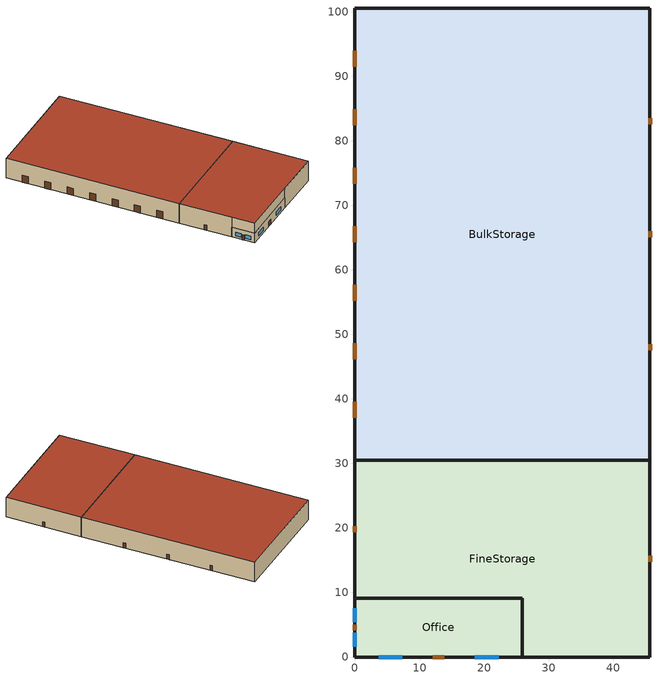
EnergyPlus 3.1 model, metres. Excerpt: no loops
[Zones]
Office
 floor ground (ext-slab): 25.91,9.14 25.91,0 0,0 0,9.14 z0
 wall outside (ext-walls): 0,0 25.91,0 25.91,9.14 0,9.14 0,0 z0:4.27
 window (window_south): 3.66,0 7.31,0 / 18.59,0 22.25,0 z0.91:2.44
 window (window_west): 0,7.52 0,5.39 / 0,3.76 0,1.62 z0.91:2.44
 door (Std Swinging Door_con): 12.04,0 13.87,0 / 0,5.03 0,4.11 z0:2.13
FineStorage
 floor ground (ext-slab): 45.72,30.48 45.72,0 25.91,0 25.91,9.14 0,9.14 0,30.48 z0
 floor to Office (INT-CEILING_SIMPLE): 0,0 0,9.14 25.91,9.14 25.91,0 z4.27
 wall outside (ext-walls): 25.91,0 45.72,0 45.72,30.48 / 0,30.48 0,9.14 z0:8.53; 0,9.14 0,0 25.91,0 z4.27:8.53
 wall outside (int-walls): 45.72,30.48 0,30.48 z0:8.53
 door (Std Swinging Door_con): 45.72,14.78 45.72,15.7 / 0,20.27 0,19.35 z0:2.13
 roof outside (roofs): 45.72,0 45.72,30.48 0,30.48 0,0 z8.53
BulkStorage
 floor ground (ext-slab): 45.72,100.58 45.72,30.48 0,30.48 0,100.58 z0
 wall outside (ext-walls): 45.72,30.48 45.72,100.58 0,100.58 0,30.48 z0:8.53
 door (Std Swinging Door_semi): 45.72,47.55 45.72,48.46 / 45.72,65.07 45.72,65.99 / 45.72,82.6 45.72,83.51 z0:2.13
 door (Std Overhead Door): 0,93.95 0,91.51 / 0,84.88 0,82.44 / 0,75.82 0,73.38 / 0,66.75 0,64.31 / 0,57.68 0,55.24 / 0,48.61 0,46.17 / 0,39.55 0,37.11 z0:3.05
 roof outside (roofs): 0,100.58 0,30.48 45.72,30.48 45.72,100.58 z8.53
[Building]
Benchmark Warehouse New V 1.1_3.1: North Axis=0; Terrain=City; Loads Convergence Tolerance Value=0.04; Temperature Convergence Tolerance Value=0.2; Solar Distribution=FullInteriorAndExterior; Maximum Number of Warmup Days=25
[Site:Location]
USA CA-LOS ANGELES: Latitude {deg}=33.92; Longitude {deg}=-118.4; Time Zone {hr}=-8; Elevation {m}=32
[Site:GroundTemperature:BuildingSurface]
20.133, 20.114, 20.098, 20.195, 20.555, 20.958, 22.367, 22.7, 22.775, 21.957, 20.592, 20.216
[Site:WaterMainsTemperature]
Calculation Method=CORRELATION; Annual Average Outdoor Air Temperature {C}=16.64; Maximum Difference In Monthly Average Outdoor Air Temperatures {deltaC}=6.8
[SizingPeriod:DesignDay] Barometric Pressure {Pa}=100941; Rain {0-no,1-yes}=0; Snow on ground {0-no,1-yes}=0; Day of Month=21; Daylight Savings Time Indicator=0; Humidity Indicating Type=WetBulb
Name | Maximum Dry-Bulb Temperature {C} | Daily Temp Range {C} | Humidity Indicating Conditions at Maximum Dry-Bulb | Wind Speed {m/s} design conditions vs. traditional 6.71 m/s (15 mph) | Wind Direction {Degrees; N=0, S=180} | Clearness {0.0 to 1.1} | Month | Day Type | Wind Speed {m/s} design conditions vs. traditional 3.35 m/s (7mph)
LOS_ANGELES Ann Htg 99.6% Condns DB | 6.6 | 0 | 6.6 | 2.5 | 80 | 0 | 1 | WinterDesignDay
LOS_ANGELES Ann Clg .4% Condns DB=>MWB | 29 | 6 | 17.9 |  | 250 | 1 | 8 | SummerDesignDay | 4.2
LOS_ANGELES Ann Clg .4% Condns WB=>MDB | 25.5 | 6 | 21.1 |  | 250 | 1 | 8 | SummerDesignDay | 4.2
[WindowMaterial:Glazing] Optical Data Type=SpectralAverage; Thickness=0.003; Infrared Transmittance at Normal Incidence=0; Dirt Correction Factor for Solar and Visible Transmittance=1; Solar Diffusing=No
Name | Solar Transmittance at Normal Incidence | Front Side Solar Reflectance at Normal Incidence | Back Side Solar Reflectance at Normal Incidence | Visible Transmittance at Normal Incidence | Front Side Visible Reflectance at Normal Incidence | Back Side Visible Reflectance at Normal Incidence | Front Side Infrared Hemispherical Emissivity | Back Side Infrared Hemispherical Emissivity | Conductivity
Theoretical Glass [66] | 0.3832 | 0.5668 | 0.5668 | 0.495 | 0.455 | 0.455 | 0.9 | 0.9 | 0.0199
Theoretical Glass [67] | 0.4826 | 0.4674 | 0.4674 | 0.6216 | 0.3284 | 0.3284 | 0.9 | 0.9 | 0.0199
Theoretical Glass [63] | 0.3461 | 0.6039 | 0.6039 | 0.4573 | 0.4927 | 0.4927 | 0.999 | 0.999 | 299.383
[Material]
Name | Roughness | Thickness | Conductivity | Density | Specific Heat | Thermal Absorptance | Solar Absorptance | Visible Absorptance | Thickness {m} | Conductivity {W/m-K} | Density {kg/m3} | Specific Heat {J/kg-K}
Metal Roofing | MediumSmooth | 0.0015 | 45.006 | 7680 | 418.4 | 0.9 | 0.7 | 0.3
Roof Insulation [1] | MediumRough | 0.1235 | 0.049 | 265 | 836.8 | 0.9 | 0.7 | 0.7
GP01 1/2 GYPSUM | Smooth | 0.0127 | 0.16 | 800 | 1090 | 0.9 | 0.7 | 0.5
Metal Siding | Smooth | 0.0015 | 44.96 | 7688.86 | 410 | 0.9 | 0.2 | 0.2
Wall Insulation | MediumRough | 0.0599 | 0.045 | 265 | 836.8 | 0.9 | 0.7 | 0.7
1/2IN Gypsum; 1/2IN Gypsum Top; 1/2IN Gypsum Bottom | Smooth | 0.0127 | 0.16 | 784.9 | 830 | 0.9 | 0.92 | 0.92
MAT-CC05 8 HW CONCRETE | Rough | 0.2032 | 1.311 | 2240 | 836.8 | 0.9 | 0.7 | 0.7
Floor Insulation [1] | MediumRough | 0.0464 | 0.045 | 265 | 836.8 | 0.9 | 0.7 | 0.7
AtticFloor Insulation | MediumRough | 0.2379 | 0.049 | 265 | 836.8 | 0.9 | 0.7 | 0.7
METAL Door Medium 18Ga_1; METAL Door Medium 18Ga_2 | Smooth | 0.0013 | 45.3149 | 7833.03 | 502.08 | 0.8 | 0.5 | 0.5
Std Wood 6inch | MediumSmooth |  |  |  |  | 0.9 | 0.7 | 0.7 | 0.15 | 0.12 | 540 | 1210
Std AC02 | MediumSmooth |  |  |  |  | 0.9 | 0.7 | 0.2 | 0.0127 | 0.057 | 288 | 1339
Std MAT-CC05 4  MW CONCRETE | Rough |  |  |  |  | 0.9 | 0.7 | 0.2 | 0.1 | 0.858 | 1968 | 836.8
Std PW05 | MediumSmooth |  |  |  |  | 0.9 | 0.78 | 0.78 | 0.0191 | 0.115 | 545 | 1213
Std Steel_Brown_Regular | Smooth |  |  |  |  | 0.9 | 0.92 | 0.92 | 0.0015 | 44.9696 | 7689 | 418
PW05_Plywood3/4_in | MediumSmooth | 0.0191 | 0.115 | 545 | 1213 | 0.9 | 0.7 | 0.78
[Material:NoMass]
Name | Roughness | Thermal Resistance {(m2-K)/W} | Thermal Absorptance | Solar Absorptance | Visible Absorptance | Thermal Resistance {m2-K/W}
CP02 CARPET PAD | VeryRough | 0.2165 | 0.9 | 0.7 | 0.8
AIR | Smooth | 0.2515 | 0.8 | 0.5 | 0.5
AIR [1] | Smooth | 0.1214 | 0.8 | 0.5 | 0.5
Std CP02 CARPET PAD | VeryRough |  | 0.9 | 0.7 | 0.8 | 0.21648
MAT-AIR-WALL | Rough |  | 0.9 | 0.7 |  | 0.207949
Std Opaque Door panel_con; Std Opaque Door panel_semi | MediumRough |  | 0.9 | 0.7 | 0.7 | 0.12327
Std Overhead Door Panel | MediumRough |  | 0.9 | 0.7 | 0.7 | 0.255345
[Construction]
InteriorFurnishings: Std Wood 6inch
INT-FLOOR-UNDERSIDE: Std CP02 CARPET PAD, Std MAT-CC05 4  MW CONCRETE
INT-FLOOR-SLAB: Std MAT-CC05 4  MW CONCRETE
DropCeiling: Std AC02
INT-CEILING_SIMPLE: PW05_Plywood3/4_in
Sloped_Metal_Roof: Std Steel_Brown_Regular, Std PW05
Gable_Wall: Std PW05
AIR-WALL: MAT-AIR-WALL
Std Swinging Door_con: Std Opaque Door panel_con
Std Swinging Door_semi: Std Opaque Door panel_semi
Std Overhead Door: Std Overhead Door Panel
window_south; window_east; window_west: Theoretical Glass [66]
window_north: Theoretical Glass [67]
window_SkylightConst: Theoretical Glass [63]
roofs: Metal Roofing, Roof Insulation [1]
int-walls: GP01 1/2 GYPSUM, GP01 1/2 GYPSUM
ext-walls: Metal Siding, Wall Insulation, 1/2IN Gypsum
ext-slab: MAT-CC05 8 HW CONCRETE
exposed-floor: Floor Insulation [1], MAT-CC05 8 HW CONCRETE, CP02 CARPET PAD
attic-floor: 1/2IN Gypsum Top, AtticFloor Insulation, 1/2IN Gypsum Bottom
door: METAL Door Medium 18Ga_1, AIR, METAL Door Medium 18Ga_2
non-swinging-door: METAL Door Medium 18Ga_1, AIR [1], METAL Door Medium 18Ga_2
[ComponentCost:LineItem]
Interior Furnishings: Line Item Type=Construction; Item=InteriorFurnishings; Cost per Area {$/m2}=1
Interior Floor: Line Item Type=Construction; Item=INT-FLOOR-UNDERSIDE; Cost per Area {$/m2}=15
Interior Floor Slab: Line Item Type=Construction; Item=INT-FLOOR-SLAB; Cost per Area {$/m2}=35
Drop Ceiling: Line Item Type=Construction; Item=DropCeiling; Cost per Area {$/m2}=10
Sloped Metal Roof: Line Item Type=Construction; Item=Sloped_Metal_Roof; Cost per Area {$/m2}=1
Gable Wall: Line Item Type=Construction; Item=Gable_Wall; Cost per Area {$/m2}=1
Air Wall: Line Item Type=Construction; Item=AIR-WALL; Cost per Area {$/m2}=1
Swinging Door Conditioned: Line Item Type=Construction; Item=Std Swinging Door_con; Cost per Area {$/m2}=1
Swinging Door Semi-conditioned: Line Item Type=Construction; Item=Std Swinging Door_semi; Cost per Area {$/m2}=1
Overhead Door: Line Item Type=Construction; Item=Std Overhead Door; Cost per Area {$/m2}=1
south:window_south: Line Item Type=Construction; Item=window_south; Cost per Area=215.97
east:window_east: Line Item Type=Construction; Item=window_east; Cost per Area=215.97
north:window_north: Line Item Type=Construction; Item=window_north; Cost per Area=209.729
west:window_west: Line Item Type=Construction; Item=window_west; Cost per Area=215.97
SkylightConst:window_SkylightConst: Line Item Type=Construction; Item=window_SkylightConst; Cost per Area=205.748
roofs:roofs: Line Item Type=Construction; Item=roofs; Cost per Area=27.171
int-walls:int-walls: Line Item Type=Construction; Item=int-walls; Cost per Area=1
ext-walls:ext-walls: Line Item Type=Construction; Item=ext-walls; Cost per Area=33.3095
ext-slab:ext-slab: Line Item Type=Construction; Item=ext-slab; Cost per Area=24.86
exposed-floor:exposed-floor: Line Item Type=Construction; Item=exposed-floor; Cost per Area=32.9966
attic-floor:attic-floor: Line Item Type=Construction; Item=attic-floor; Cost per Area=15.0182
door:door: Line Item Type=Construction; Item=door; Cost per Area=1
non-swinging-door:non-swinging-door: Line Item Type=Construction; Item=non-swinging-door; Cost per Area=1
Infiltration:BulkStorage: Line Item Type=General; Item=BulkStorage; Cost per Each=1; Quantity=1.6527
LIGHTING EQUIP:BulkStorage: Line Item Type=Lights; Item=BulkStorage; Cost per Unit of Output Capacity=1
ElectricEquipment:BulkStorage:MiscPlug: Line Item Type=General; Item=BulkStorage; Cost per Each=1; Quantity=8.2044
[Zone] Type=1; Multiplier=1; Ceiling Height=-9999; Part of Total Floor Area=Yes
Name | Volume
Office | 1010.76
FineStorage | 11554.4
BulkStorage | 31313.8
[InternalMass] Construction=InteriorFurnishings
Name | Zone | Surface Area
Office_InternalMass_1 | Office | 473.7584
FineStorage_InternalMass_1 | FineStorage | 2786.82
BulkStorage_InternalMass_1 | BulkStorage | 6409.68
[ZoneInfiltration:DesignFlowRate] Schedule=ALWAYS_ON; Design Volume Flow Rate Calculation Method=Flow/Zone; Constant Term Coefficient=1; Temperature Term Coefficient=0; Velocity Term Coefficient=0; Velocity Squared Term Coefficient=0
Name | Zone | Design Flow Rate {m3/s}
Office_Infiltration | Office | 0.0449
FineStorage_Infiltration | FineStorage | 0.7061
BulkStorage_Infiltration | BulkStorage | 1.6527
[People]
Office People: Zone=Office; Schedule=BLDG_OCC_SCH; Number of People Calculation Method=People; Number of People=4.9982; Fraction Radiant=0.3; User Specified Sensible Fraction=AUTOCALCULATE; Activity Level Schedule=ACTIVITY_SCH; Enable ASHRAE 55 Comfort Warnings=No; MRT Calculation=ZoneAveraged; Work Efficiency Schedule=WORK_EFF_SCH; Clothing Schedule=CLOTHING_SCH; Air Velocity Schedule=AIR_VELO_SCH; Thermal Comfort Report=FANGER
[Lights] Schedule=BLDG_LIGHT_SCH; Design Level Calculation Method=LightingLevel; Return Air Fraction=0; Fraction Radiant=0.5; Fraction Visible=0.2; Fraction Replaceable=1; Return Air Fraction is Calculated from Plenum Temperature=No
Name | Zone | Design Level {W}
Office_Lights | Office | 2804.65
FineStorage_Lights | FineStorage | 20984.8
BulkStorage_Lights | BulkStorage | 31022.9
[ElectricEquipment] Schedule=BLDG_EQUIP_SCH; Design Level Calculation Method=EquipmentLevel; Fraction Latent=0; Fraction Radiant=0.5; Fraction Lost=0
Name | Zone | Design Level {W}
Office_MiscPlug_Equip | Office | 1911.62
BulkStorage_MiscPlug_Equip | BulkStorage | 8204.39
[Sizing:Zone]
BulkStorage: Zone Cooling Design Supply Air Temperature {C}=14; Zone Heating Design Supply Air Temperature {C}=40; Zone Cooling Design Supply Air Humidity Ratio {kg-H20/kg-air}=0.0085; Zone Heating Design Supply Air Humidity Ratio {kg-H20/kg-air}=0.008; Outdoor Air Method=Flow/Zone; Outside Air Flow per Zone Floor Area {(m3/s)/m2}=0; Outside Air Flow per Zone {m3/s}=0.80121; Cooling Design Air Flow Method {Flow/Zone | DesignDay | DesignDayWithLimit}=DesignDayWithLimit; Cooling Minimum Air Flow=0; Cooling Minimum Air Flow Fraction=0; Heating Design Air Flow Method {Flow/Zone | DesignDay}=DesignDay; Heating Design Air Flow Rate=0
[ZoneControl:Thermostat]
BulkStorage Thermostat: Zone=BulkStorage; Control Type Schedule=Dual Zone Control Type Sched; Control 1=BulkStorage DualSPSched
[ThermostatSetpoint:DualSetpoint]
BulkStorage DualSPSched: Heating Setpoint Temperature Schedule=HTGSETP_BulkStorage_SCH; Cooling Setpoint Temperature Schedule=CLGSETP_SCH
[Zone equipment]
BulkStorage: BulkStorage Unit Heater
[ZoneHVAC:UnitHeater]
BulkStorage Unit Heater: Availability Schedule=ALWAYS_ON; Fan=BulkStorage Unit HeaterFan; Maximum Supply Air Flow Rate=AUTOSIZE; Fan Control Type=OnOff; Heating Coil=BulkStorage Unit Heater Coil; Maximum Hot Water or Steam Flow Rate=AUTOSIZE; Minimum Hot Water or Steam Flow Rate=0; Heating Convergence Tolerance=0.001
[Coil:Heating:Gas]
BulkStorage Unit Heater Coil: Availability Schedule=ALWAYS_ON; Gas Burner Efficiency=0.8; Nominal Capacity {W}=AUTOSIZE
[Fan:ConstantVolume]
BulkStorage Unit HeaterFan: Availablility Schedule=ALWAYS_ON; Fan Efficiency=0.53625; Pressure Rise {Pa}=49.8; Maximum Flow Rate {m3/s}=AUTOSIZE; Motor Efficiency=0.85; Motor In Airstream Fraction=1
[ZoneVentilation]
BulkStorage_Ventilation: Zone=BulkStorage; Schedule=MinOA_Sched; Design Flow Rate Calculation Method=Flow/Zone; Design Flow Rate {m3/s}=0.8012; Ventilation Type=INTAKE; Fan Pressure Rise=50; Fan Total Efficiency=0.5; Constant Term Coefficient=1; Temperature Term Coefficient=0; Velocity Term Coefficient=0; Velocity Squared Term Coefficient=0; Minimum Indoor Temperature {C}=5; Maximum Indoor Temperature {C}=35; Delta Temperature {C}=-30; Minimum Outdoor Temperature {C}=-30; Maximum Outdoor Temperature {C}=50; Maximum Wind Speed {m/s}=6
[AvailabilityManager:NightCycle] Availability Schedule=ALWAYS_ON; Fan Schedule=HVACOperationSchd; Control Type {CycleOnAny | CycleOnControlZone | CycleOnAnyZoneFansOnly}=CycleOnAny; Thermostat Tolerance {delta C}=1; Cycling Run Time {s}=1800
FURNACE_PACU_CAV_1:1 Availability Manager; FURNACE_PACU_CAV_2:2 Availability Manager
[Exterior:Lights]
Exterior Facade Lighting: Schedule=ALWAYS_ON; Design Level=6124.62; Control Option=AstronomicalClock
[UtilityCost:Tariff] Group=Comm Elect
Name | Output Meter | Conversion Factor Choice | Time of Use Period Schedule | Season Schedule | Demand Window Length | Monthly Charge or Variable
SCE_TOU-8_GeneralServiceLarge | Electricity:Facility | kWh | SCETOUSched | SCESeasonsSchedule | HalfHour | 246.33
SCE_GS-2_GeneralService | Electricity:Facility | kWh | SCETOUSched | SCESeasonsSchedule | HalfHour | 74.03
SCE_GS-1_GeneralService | Electricity:Facility | kWh |  | SCESeasonsSchedule | HalfHour | 15.25
CA_EIAMonthlyRateGas | Gas:Facility | MCF |  |  |  | 0
[UtilityCost:Charge:Simple]
Name | Charge Variable | Tariff | Source Variable | Season | Category Variable | Cost per Unit Value or Variable
 | SummerDeliveryOnPeakEnergyCharge | SCE_TOU-8_GeneralServiceLarge | PeakEnergy | Summer | EnergyCharges | 0.01676
 | SummerDeliveryOffPeakEnergyCharge | SCE_TOU-8_GeneralServiceLarge | OffPeakEnergy | Summer | EnergyCharges | 0.01676
 | SummerDeliveryMidPeakEnergyCharge | SCE_TOU-8_GeneralServiceLarge | MidPeakEnergy | Summer | EnergyCharges | 0.01676
 | WinterDeliveryOffPeakEnergyCharge | SCE_TOU-8_GeneralServiceLarge | OffPeakEnergy | Winter | EnergyCharges | 0.01676
 | WinterDeliveryMidPeakEnergyCharge | SCE_TOU-8_GeneralServiceLarge | MidPeakEnergy | Winter | EnergyCharges | 0.01676
 | FacilitiesDemandCharge | SCE_TOU-8_GeneralServiceLarge | TotalDemand | Annual | DemandCharges | 6.35
 | SummerTOUOnPeakDemandCharge | SCE_TOU-8_GeneralServiceLarge | PeakDemand | Summer | DemandCharges | 8.84
 | SummerTOUMidPeakDemandCharge | SCE_TOU-8_GeneralServiceLarge | MidPeakDemand | Summer | DemandCharges | 0.76
 | TransformerDemandCharge | SCE_TOU-8_GeneralServiceLarge | TotalDemand | Annual | DemandCharges | 1
 | PowerFactorDemandCharge | SCE_TOU-8_GeneralServiceLarge | TotalDemand | Annual | DemandCharges | 0.23
 | TaxofEightPercent | SCE_TOU-8_GeneralServiceLarge | SubTotal | Annual | Taxes | 0.08
 | AnnualDeliveryEnergyCharge | SCE_GS-2_GeneralService | totalEnergy | Annual | EnergyCharges | 0.0189
 | AnnualFacilityDemandURGCharge | SCE_GS-2_GeneralService | totalDemand | Annual | DemandCharges | 0.77
 | AnnualFacilityDemandDelivCharge | SCE_GS-2_GeneralService | totalDemand | Annual | DemandCharges | 5.44
 | SummerTimeRelatedDemandCharge | SCE_GS-2_GeneralService | totalDemand | Summer | DemandCharges | 1.87
 | SummerTimeDemandDelivCharge | SCE_GS-2_GeneralService | totalDemand | Summer | DemandCharges | 7.04
 | TaxofEightPercent | SCE_GS-2_GeneralService | SubTotal | Annual | Taxes | 0.08
 | SummerEnergyCharge | SCE_GS-1_GeneralService | totalEnergy | Summer | EnergyCharges | 0.0808
 | WinterEnergyCharge | SCE_GS-1_GeneralService | totalEnergy | Winter | EnergyCharges | 0.0351
 | AnnualDeliveryEnergyCharge | SCE_GS-1_GeneralService | totalEnergy | Annual | EnergyCharges | 0.0694
 | taxofEightPercent | SCE_GS-1_GeneralService | SubTotal | Summer | Taxes | 0.08
 | MonthlyRateGasCharge | CA_EIAMonthlyRateGas | totalEnergy | Annual | EnergyCharges | CA_MonthlyGasRates
 | TaxofEightPercent | CA_EIAMonthlyRateGas | SubTotal | Annual | Taxes | 0.08
[UtilityCost:Qualify] Variable=TotalDemand; Season=Annual; Threshold Test=Count
Name | Tariff | Qualify Type | Threshold Value or Variable | Number of Months
MinDemand500kw | SCE_TOU-8_GeneralServiceLarge | Minimum | 500 | 12
MaxDemand500kw | SCE_GS-2_GeneralService | Maximum | 500 | 1
MinDemand20kw | SCE_GS-2_GeneralService | Minimum | 20 | 12
MaxDemand20kw | SCE_GS-1_GeneralService | Maximum | 20 | 1
[UtilityCost:Charge:Block]
Charge Variable=AnnualUtilityRetained; Tariff=SCE_GS-2_GeneralService; Source Variable=TotalEnergy; Season=Annual; Category Variable=EnergyCharges; Block Size Multiplier Value or Variable=totalDemand; Block Size 1 Value or Variable=300; Block 1 Cost per Unit Value or Variable=0.0694; Block Size 2 Value or Variable=remaining; Block 2 Cost per Unit Value or Variable=0.0791
[UtilityCost:Variable]
CA_MonthlyGasRates: Tariff=CA_EIAMonthlyRateGas; January Value=9.37; February Value=8.88; March Value=8.2; April Value=7.29; May Value=7.82; June Value=8.26; July Value=8.23; August Value=8.21; September Value=7.9; October Value=8.09; November Value=7.64; December Value=8.43
[Schedule:Compact]
ALWAYS_ON; MinOA_Sched: Through: 12/31, For: AllDays, Until: 24:00, 1
HVACOperationSchd: Through: 12/31, For: Weekdays SummerDesignDay, Until: 06:00, 0, Until: 17:00, 1, Until: 24:00, 0, For: Saturday WinterDesignDay, Until: 07:00, 0, Until: 16:00, 1, Until: 24:00, 0, For: Sunday Holidays AllOtherDays, Until: 24:00, 0
BLDG_LIGHT_SCH: Through: 12/31, For: Weekdays, Until: 07:00, 0.1, Until: 08:00, 0.4, Until: 09:00, 0.7, Until: 12:00, 0.9, Until: 13:00, 0.8, Until: 17:00, 0.9, Until: 18:00, 0.3, Until: 24:00, 0.1, For: Saturday, Until: 08:00, 0.1, Until: 09:00, 0.1, Until: 12:00, 0.24, Until: 24:00, 0.1, For: SummerDesignDay, Until: 24:00, 1, For: WinterDesignDay, Until: 24:00, 0, For: Sunday Holidays AllOtherDays, Until: 24:00, 0.1
BLDG_OCC_SCH: Through: 12/31, For: Weekdays, Until: 07:00, 0, Until: 08:00, 0.15, Until: 09:00, 0.7, Until: 12:00, 0.9, Until: 13:00, 0.5, Until: 16:00, 0.85, Until: 17:00, 0.2, Until: 24:00, 0, For: SummerDesignDay, Until: 24:00, 1, For: Saturday, Until: 08:00, 0, Until: 12:00, 0.2, Until: 16:00, 0.1, Until: 24:00, 0, For: WinterDesignDay, Until: 24:00, 0, For: Sunday Holidays AllOtherDays, Until: 24:00, 0
BLDG_EQUIP_SCH: Through: 12/31, For: Weekdays, Until: 07:00, 0.1, Until: 08:00, 0.5, Until: 09:00, 0.8, Until: 12:00, 0.9, Until: 13:00, 0.8, Until: 17:00, 0.9, Until: 18:00, 0.4, Until: 24:00, 0.1, For: Saturday, Until: 08:00, 0.1, Until: 09:00, 0.2, Until: 12:00, 0.4, Until: 24:00, 0.1, For: SummerDesignDay, Until: 24:00, 1, For: WinterDesignDay, Until: 24:00, 0, For: Sunday Holidays AllOtherDays, Until: 24:00, 0.1
HTGSETP_BulkStorage_SCH: Through: 12/31, For: AllDays, Until: 24:00, 7.2
CLGSETP_SCH: Through: 12/31, For: Weekdays SummerDesignDay, Until: 07:00, 30, Until: 17:00, 24, Until: 24:00, 30, For: Saturday, Until: 08:00, 30, Until: 16:00, 24, Until: 24:00, 30, For WinterDesignDay, Until: 24:00, 30, For: Sunday Holidays AllOtherDays, Until: 24:00, 30
Dual Zone Control Type Sched: Through: 12/31, For: AllDays, Until: 24:00, 4
ACTIVITY_SCH: Through: 12/31, For: AllDays, Until: 24:00, 120
WORK_EFF_SCH: Through: 12/31, For: AllDays, Until: 24:00, 0
AIR_VELO_SCH: Through: 12/31, For: AllDays, Until: 24:00, 0.2
CLOTHING_SCH: Through: 04/30, For: AllDays, Until: 24:00, 1, Through: 09/30, For: AllDays, Until: 24:00, 0.5, Through: 12/31, For: AllDays, Until: 24:00, 1
SCESeasonsSchedule: Through: 5/31, For: AllDays, Until: 24:00, 1, Through: 9/30, For: AllDays, Until: 24:00, 3, Through: 12/31, For: AllDays, Until: 24:00, 1
SCETOUSched: Through: 5/31, For: WeekDays, Until: 8:00, 3, Until: 21:00, 4, Until: 24:00, 3, For: AllOtherDays, Until: 24:00, 3, Through: 9/30, For: WeekDays, Until: 8:00, 3, Until: 12:00, 4, Until: 18:00, 1, Until: 23:00, 4, Until: 24:00, 3, For: AllOtherDays, Until: 24:00, 3, Through: 12/31, For: WeekDays, Until: 8:00, 3, Until: 21:00, 4, Until: 24:00, 3, For: AllOtherDays, Until: 24:00, 3
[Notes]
DOE Commercial Building Benchmark
Warehouse, new construction
ASHRAE Standards 90.1-2004 and 62-1999
Description:  Single story, three zones
Form:         Area = 4,835 m2 (52,045 ft2); Number of Stories = 1; Shape = rectangle
Envelope:     Envelope thermal properties vary with climate according to ASHRAE Standard 90.1-2004.
Opaque constructions: metal building walls; metal building roof; slab-on-grade floor
Windows: window-to-wall ratio = %, south wall only
Infiltration = 0.4 cfm/ft2 above grade wall area at 0.3 in wc (75 Pa) adjusted to 0.016 in wc (4 Pa).
100% of full value when ventilation system on.
HVAC:         PSZ-AC with gas furnace in office and fine storage,
unit heater and ventilation in bulk storage
Economizer per 90.1-2004
Int. gains:   W/m2 (W/ft2)   lights         elec plug          gas plug     people
Fine Storage  15.1 (1.4)        0.0 (0.0)            0          0
Bulk Storage   9.7 (0.9)        2.56 (0.24)          0          0
Detached Shading:               None
Daylight:                       None
Natural Ventilation:            None
Zonal Equipment:                ZoneHVAC:UnitHeater
Air Primary Loops:              PSZ-AC
Plant Loops:                    None
System Equipment Autosize:      Yes
Purchased Cooling:              None
Purchased Heating:              None
Coils:                          Coil:Cooling:DX:SingleSpeed; Coil:Heating:Gas
Pumps:                          None
Boilers:                        None
Chillers:                       None
Reference citation for the Commercial Building Benchmarks:
Deru, M.; Griffith, B.; Long, N.; Benne, K.; Torcellini, P; Halverson, M.;
Winiarski,  D.; Liu, B.; Crawley, D. (2008). DOE Commercial Building Resarch
Benchmarks for Commercial Buildings. Washington, DC: U.S. Department of Energy,
Energy Efficiency and Renewable Energy, Office of Building Technologies.
Start SimMetaData
WeatherFileName=USA_CA_Los.Angeles_TMY2.epw
RoofConstruction=Metal Building
ExtWallConstruction=Metal Building
End SimMetaData
US National Holidays
